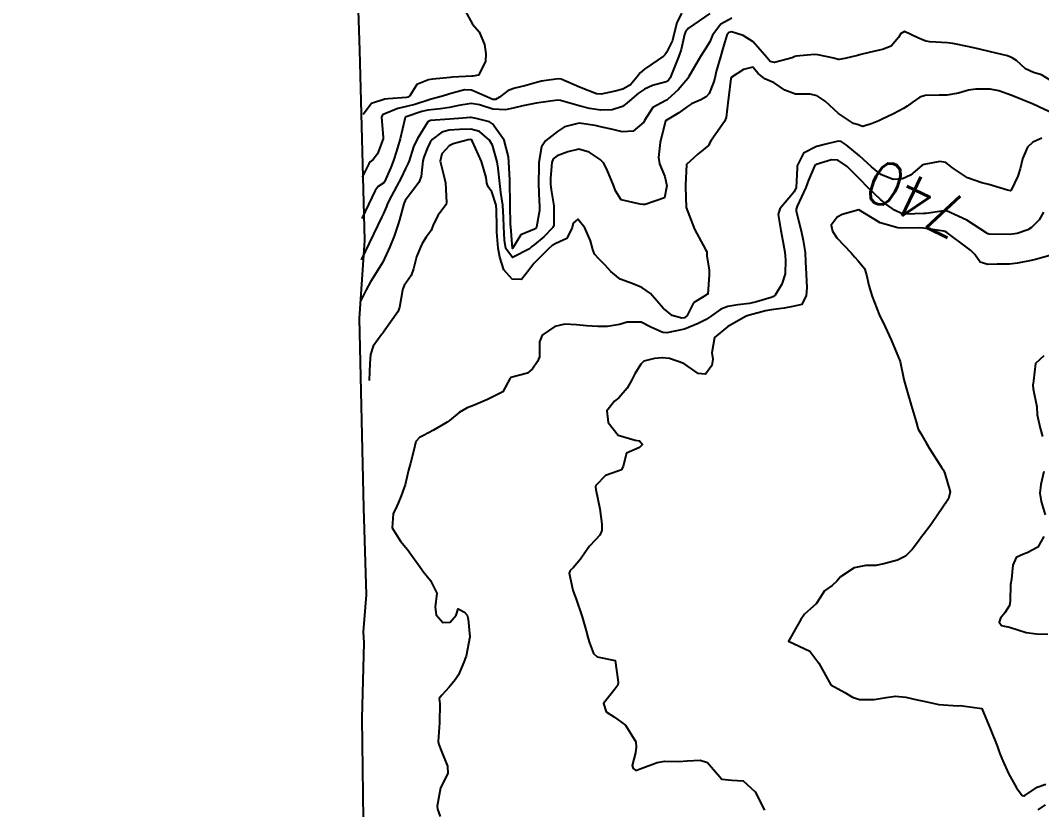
# Model space of a CAD drawing. Header units: metres. Extents: x 318500 to 325275, y 7408834 to 7428799.
# Drawn here: x 323678.6 to 323773.1, y 7421231.5 to 7421304.6 of the extents above; entities that cross this region are included whole.
import ezdxf
from ezdxf.enums import TextEntityAlignment as Align

# ---------------------------------------------------------------- set-up
doc = ezdxf.new("R2010")
doc.units = ezdxf.units.M
doc.header["$MEASUREMENT"] = 0
for name, color, linetype in [('Area', 45, 'Continuous'), ('Cotas', 45, 'Continuous'), ('Curvas de Nivel 1m', 11, 'Continuous'), ('Curvas de Nivel 5m', 15, 'Continuous'), ('Vias Primárias', 230, 'Continuous')]:
    doc.layers.add(name, color=color, linetype=linetype)
doc.styles.add('Style-STANDARD', font='STANDARD.shx')

msp = doc.modelspace()

# ---------------------------------------------------------------- linework, layer by layer
at = {"layer": 'Area'}
msp.add_lwpolyline([(323710.963, 7421167.42), (323710.636, 7421176.924), (323711.014, 7421183.139), (323710.613, 7421190.824), (323710.399, 7421199.044), (323710.55, 7421204.533), (323710.44, 7421221.191), (323710.199, 7421239.956), (323710.378, 7421246.935), (323710.333, 7421247.967), (323710.595, 7421251.391), (323710.351, 7421259.434), (323709.957, 7421276.963), (323710.456, 7421284.183), (323709.972, 7421301.82), (323709.791, 7421307.386)], dxfattribs=at)
at = {"layer": 'Curvas de Nivel 1m', "flags": 128}
for points, elevation in [([(323739.76, 7421305.257), (323739.316, 7421304.352), (323739.049, 7421303.263), (323738.918, 7421302.726), (323738.365, 7421301.614), (323738.232, 7421301.401), (323738.099, 7421301.274), (323736.347, 7421300.044), (323735.918, 7421299.73), (323735.629, 7421299.307), (323735.047, 7421298.595), (323734.323, 7421298.21), (323733.624, 7421298.027), (323732.316, 7421297.751), (323731.892, 7421297.781), (323730.325, 7421298.383), (323728.616, 7421299.117), (323728.336, 7421299.158), (323726.815, 7421298.941), (323726.331, 7421298.825), (323725.248, 7421298.525), (323724.323, 7421298.311), (323723.7, 7421298.086), (323722.927, 7421297.474), (323722.545, 7421297.239), (323722.307, 7421297.248), (323721.741, 7421297.489), (323720.319, 7421298.112), (323719.682, 7421298.157), (323718.314, 7421297.778), (323718.134, 7421297.72), (323717.624, 7421297.547), (323716.586, 7421297.277), (323716.305, 7421297.202), (323715.076, 7421296.801), (323714.295, 7421296.594), (323713.49, 7421296.404), (323712.285, 7421295.927), (323712.089, 7421295.816), (323712, 7421295.623), (323712.155, 7421293.728), (323712.146, 7421293.621), (323711.634, 7421292.231), (323711.204, 7421291.683), (323710.946, 7421291.488), (323710.811, 7421291.3), (323710.21, 7421290.05)], 746), ([(323719.718, 7421305.521), (323720.401, 7421304.238), (323721.025, 7421303.5), (323721.539, 7421302.326), (323721.652, 7421301.491), (323721.622, 7421300.761), (323720.959, 7421299.501), (323720.431, 7421299.416), (323720.339, 7421299.414), (323718.559, 7421299.314), (323718.336, 7421299.296), (323716.755, 7421299.135), (323716.333, 7421299.082), (323715.255, 7421298.647), (323714.604, 7421297.586), (323714.427, 7421297.47), (323714.308, 7421297.446), (323712.597, 7421297.324), (323712.305, 7421297.294), (323711.062, 7421296.869), (323710.28, 7421295.87)], 747), ([(323744.414, 7421304.791), (323743.387, 7421304.224), (323742.625, 7421303.216), (323742.554, 7421303.051), (323742.38, 7421302.578), (323741.851, 7421301.744), (323741.513, 7421301.228), (323740.414, 7421299.313), (323740.37, 7421299.24), (323740.355, 7421299.225), (323740.339, 7421299.204), (323739.445, 7421298.132), (323738.488, 7421297.267), (323738.387, 7421297.191), (323738.308, 7421297.147), (323737.092, 7421296.494), (323736.344, 7421295.299), (323736.279, 7421295.154), (323735.276, 7421294.304), (323734.269, 7421294.246), (323733.403, 7421294.465), (323732.274, 7421294.713), (323731.757, 7421294.839), (323730.277, 7421295.057), (323728.936, 7421294.731), (323728.269, 7421294.3), (323727.184, 7421293.416), (323726.815, 7421292.858), (323726.553, 7421291.425), (323726.539, 7421291.112), (323726.518, 7421289.425), (323726.583, 7421287.823), (323726.617, 7421287.423), (323726.61, 7421286.987), (323726.338, 7421285.427), (323726.263, 7421285.313), (323726.147, 7421285.249), (323724.881, 7421284.707), (323724.131, 7421283.46), (323723.948, 7421285.462), (323723.942, 7421285.673), (323723.912, 7421287.463), (323723.903, 7421287.743), (323723.884, 7421289.463), (323723.881, 7421289.787), (323723.784, 7421291.464), (323723.747, 7421291.955), (323723.352, 7421293.469), (323722.275, 7421295.007), (323721.979, 7421295.186), (323720.75, 7421295.503), (323720.281, 7421295.587), (323720.201, 7421295.592), (323719.524, 7421295.521), (323718.279, 7421295.442), (323716.524, 7421295.311), (323716.276, 7421295.168), (323715.278, 7421293.575), (323714.952, 7421292.877), (323714.537, 7421291.585), (323714.458, 7421291.355), (323714.219, 7421290.853), (323713.805, 7421289.997), (323713.608, 7421289.599), (323712.916, 7421288.338), (323712.552, 7421287.614), (323712.444, 7421287.348), (323712.166, 7421286.708), (323711.984, 7421286.323), (323710.11, 7421282.41)], 744), ([(323774.282, 7421298.791), (323773.085, 7421299.546), (323772.349, 7421299.748), (323771.614, 7421300.092), (323770.754, 7421300.844), (323770.364, 7421301.118), (323769.942, 7421301.279), (323768.372, 7421301.668), (323767.356, 7421301.904), (323766.378, 7421302.121), (323764.859, 7421302.446), (323764.384, 7421302.508), (323762.738, 7421302.593), (323762.385, 7421302.644), (323761.645, 7421302.961), (323760.399, 7421303.557), (323760.042, 7421303.339), (323759.852, 7421302.988), (323759.18, 7421302.196), (323758.373, 7421301.892), (323757.652, 7421301.736), (323756.366, 7421301.409), (323756.062, 7421301.337), (323754.892, 7421301.052), (323754.359, 7421300.957), (323754.261, 7421300.963), (323753.863, 7421301.067), (323752.364, 7421301.385), (323752.055, 7421301.403), (323750.362, 7421301.256), (323750.252, 7421301.222), (323749.995, 7421301.115), (323748.355, 7421300.659), (323747.964, 7421300.754), (323747.648, 7421301.151), (323746.381, 7421302.575), (323745.453, 7421303.179), (323744.395, 7421303.528), (323744.136, 7421303.452), (323743.968, 7421303.196), (323743.589, 7421301.984), (323743.361, 7421301.205), (323742.973, 7421299.837), (323742.83, 7421299.213), (323742.735, 7421298.813), (323742.319, 7421297.817), (323742.04, 7421297.497), (323741.562, 7421297.227), (323740.69, 7421296.851), (323740.301, 7421296.612), (323739.521, 7421296.022), (323738.28, 7421295.27), (323737.769, 7421293.277), (323737.633, 7421291.885), (323737.71, 7421291.278), (323738.213, 7421290.114), (323738.394, 7421289.267), (323738.189, 7421288.146), (323736.404, 7421287.519), (323736.182, 7421287.537), (323735.942, 7421287.543), (323734.186, 7421287.964), (323733.659, 7421288.792), (323733.463, 7421289.331), (323732.908, 7421290.651), (323732.556, 7421291.345), (323732.235, 7421291.694), (323731.223, 7421292.387), (323730.249, 7421292.662), (323729.246, 7421292.389), (323728.239, 7421292.031), (323727.879, 7421291.762), (323727.769, 7421291.407), (323727.646, 7421289.971), (323727.624, 7421289.409), (323727.683, 7421288.896), (323727.94, 7421287.404), (323727.945, 7421285.611), (323727.848, 7421285.405), (323727.019, 7421284.534), (323726.126, 7421283.807), (323725.913, 7421283.643), (323725.703, 7421283.436), (323724.112, 7421282.631), (323723.5, 7421283.466), (323723.374, 7421284.225), (323723.311, 7421285.468), (323723.294, 7421286.337), (323723.215, 7421287.47), (323723.036, 7421288.627), (323722.929, 7421289.473), (323722.795, 7421290.901), (323722.701, 7421291.475), (323722.253, 7421293.032), (323722.002, 7421293.484), (323721.052, 7421294.282), (323720.27, 7421294.497), (323719.213, 7421294.469), (323718.269, 7421294.399), (323717.578, 7421294.236), (323716.693, 7421293.556), (323716.508, 7421293.306), (323716.248, 7421292.776), (323715.894, 7421291.906), (323715.82, 7421291.566), (323715.664, 7421290.112), (323715.448, 7421289.571), (323714.183, 7421287.885), (323714.047, 7421287.592), (323713.654, 7421286.101), (323713.508, 7421285.6), (323713.159, 7421284.58), (323712.776, 7421283.61), (323712.106, 7421282.176), (323710.986, 7421280.36), (323710.566, 7421279.629), (323710.05, 7421278.59)], 743), ([(323774.296, 7421295.89), (323772.31, 7421296.82), (323770.321, 7421297.614), (323769.133, 7421298.056), (323768.33, 7421298.208), (323767.008, 7421298.212), (323766.328, 7421298.099), (323765.411, 7421297.826), (323764.321, 7421297.656), (323763.615, 7421297.643), (323762.32, 7421297.616), (323761.82, 7421297.455), (323761.104, 7421296.968), (323760.651, 7421296.629), (323760.302, 7421296.419), (323759.371, 7421295.916), (323758.286, 7421295.383), (323758.022, 7421295.275), (323757.415, 7421295.019), (323756.552, 7421294.753), (323756.278, 7421294.846), (323756.143, 7421294.896), (323755.675, 7421295.039), (323754.293, 7421295.958), (323753.063, 7421297.079), (323752.318, 7421297.592), (323751.68, 7421297.736), (323750.32, 7421297.752), (323749.325, 7421298.125), (323748.335, 7421298.782), (323747.464, 7421299.153), (323746.851, 7421299.669), (323746.351, 7421300.235), (323745.505, 7421300.022), (323744.341, 7421299.272), (323744.317, 7421299.19), (323744.107, 7421297.399), (323744.084, 7421297.193), (323743.898, 7421295.583), (323743.751, 7421295.198), (323742.491, 7421293.445), (323742.363, 7421293.218), (323742.339, 7421293.139), (323742.257, 7421293.003), (323741.284, 7421292.19), (323740.23, 7421291.24), (323740.12, 7421289.322), (323740.125, 7421289.241), (323740.131, 7421289.173), (323740.18, 7421287.24), (323740.968, 7421285.232), (323741.97, 7421283.374), (323742.076, 7421283.22), (323742.09, 7421283.19), (323742.116, 7421282.78), (323742.322, 7421281.436), (323742.322, 7421281.217), (323742.306, 7421281.008), (323742.182, 7421279.218), (323742.102, 7421279.187), (323742.069, 7421279.177), (323740.872, 7421278.418), (323740.283, 7421277.238), (323740.038, 7421277.041), (323739.796, 7421277.002), (323738.901, 7421277.257), (323738.05, 7421277.92), (323736.886, 7421279.288), (323736.078, 7421279.854), (323735.182, 7421280.21), (323734.089, 7421280.617), (323733.204, 7421281.333), (323732.683, 7421281.918), (323732.111, 7421282.496), (323731.696, 7421282.936), (323731.545, 7421283.359), (323731.33, 7421284.164), (323730.802, 7421285.37), (323730.162, 7421286.156), (323729.731, 7421285.81), (323729.627, 7421285.385), (323729.156, 7421284.368), (323728.128, 7421283.922), (323727.799, 7421283.731), (323727.46, 7421283.41), (323726.106, 7421282.064), (323725.621, 7421281.437), (323724.942, 7421280.592), (323724.087, 7421280.617), (323723.322, 7421281.468), (323722.943, 7421282.64), (323722.789, 7421283.473), (323722.659, 7421284.958), (323722.653, 7421285.475), (323722.646, 7421287.002), (323722.598, 7421287.476), (323722.192, 7421288.694), (323721.874, 7421289.162), (323721.734, 7421289.487), (323721.683, 7421290.013), (323721.253, 7421291.495), (323720.405, 7421293.36), (323720.319, 7421293.509), (323720.29, 7421293.54), (323720.26, 7421293.545), (323720.01, 7421293.514), (323718.638, 7421293.15), (323718.251, 7421292.948), (323717.579, 7421292.207), (323717.429, 7421291.548), (323717.807, 7421289.943), (323717.904, 7421289.543), (323718.019, 7421287.705), (323717.978, 7421287.542), (323717.195, 7421286.519), (323716.733, 7421285.554), (323716.574, 7421285.125), (323716.134, 7421284.512), (323715.762, 7421283.929), (323715.586, 7421283.568), (323715.234, 7421282.696), (323714.95, 7421281.577), (323714.728, 7421280.943), (323714.076, 7421280.014), (323713.957, 7421279.706), (323713.931, 7421279.592), (323713.654, 7421277.988), (323713.494, 7421277.598), (323712.29, 7421275.883), (323712.101, 7421275.619), (323712.018, 7421275.515), (323711.214, 7421274.416), (323710.987, 7421273.637), (323710.92, 7421272.819), (323710.871, 7421272.031), (323710.84, 7421271.24)], 742), ([(323773.12, 7421293.659), (323772.265, 7421293.305), (323771.785, 7421292.827), (323771.328, 7421291.749), (323771.116, 7421290.837), (323770.898, 7421290.161), (323770.266, 7421288.849), (323770.199, 7421288.783), (323769.934, 7421288.853), (323768.208, 7421289.394), (323767.557, 7421289.533), (323766.216, 7421289.987), (323764.827, 7421290.921), (323764.237, 7421291.416), (323763.665, 7421291.509), (323762.234, 7421291.246), (323762.023, 7421291.163), (323761.78, 7421290.957), (323760.947, 7421290.241), (323760.214, 7421289.897), (323759.353, 7421289.853), (323758.22, 7421290.318), (323757.33, 7421291.019), (323756.245, 7421292.033), (323755.012, 7421293.049), (323754.552, 7421293.345), (323754.263, 7421293.376), (323752.992, 7421293.079), (323752.421, 7421292.924), (323752.257, 7421292.886), (323751.063, 7421292.287), (323750.47, 7421291.108), (323750.452, 7421290.882), (323750.375, 7421289.107), (323750.196, 7421288.685), (323748.857, 7421287.13), (323748.702, 7421286.602), (323748.951, 7421285.128), (323749.139, 7421284.121), (323749.318, 7421283.122), (323749.393, 7421282.401), (323749.348, 7421281.121), (323749.06, 7421280.151), (323748.426, 7421279.135), (323748.225, 7421278.981), (323748.067, 7421278.927), (323746.708, 7421278.505), (323746.058, 7421278.374), (323744.979, 7421278.253), (323744.053, 7421278.078), (323743.411, 7421277.838), (323742.533, 7421277.213), (323742.037, 7421276.882), (323741.315, 7421276.51), (323740.027, 7421275.983), (323738.415, 7421275.655), (323738.024, 7421275.687), (323736.914, 7421276.172), (323736.033, 7421276.623), (323734.726, 7421276.62), (323734.031, 7421276.404), (323732.912, 7421276.22), (323732.029, 7421276.22), (323730.967, 7421276.303), (323730.03, 7421276.399), (323728.972, 7421276.449), (323728.028, 7421276.238), (323726.865, 7421275.417), (323726.622, 7421274.81), (323726.604, 7421273.421), (323726.416, 7421272.991), (323725.973, 7421272.318), (323725.492, 7421271.913), (323723.961, 7421271.507), (323723.929, 7421271.492), (323723.912, 7421271.46), (323723.228, 7421270.187), (323721.94, 7421269.522), (323721.815, 7421269.482), (323720.51, 7421268.923), (323719.928, 7421268.694), (323719.175, 7421268.267), (323718.276, 7421267.535), (323718.069, 7421267.376), (323717.906, 7421267.288), (323716.804, 7421266.644), (323715.889, 7421266.147), (323715.493, 7421265.959), (323715.183, 7421265.57), (323714.944, 7421264.647), (323714.67, 7421263.578), (323714.494, 7421262.936), (323714.171, 7421261.585), (323714.1, 7421261.312), (323713.814, 7421260.539), (323713.537, 7421259.861), (323713.418, 7421259.596), (323713.079, 7421258.887), (323712.965, 7421257.602), (323713.761, 7421256.342), (323714.402, 7421255.58), (323715.723, 7421253.727), (323715.848, 7421253.559), (323716.537, 7421252.726), (323717.101, 7421251.546), (323716.962, 7421250.26), (323717.048, 7421249.539), (323717.66, 7421248.842), (323718.332, 7421248.851), (323718.893, 7421249.518), (323719.095, 7421250.103), (323719.674, 7421249.796), (323719.93, 7421249.506), (323720.027, 7421249.142), (323720.18, 7421247.502), (323719.825, 7421245.71), (323719.745, 7421245.508), (323719.713, 7421245.414), (323719.615, 7421245.16), (323719.126, 7421243.986), (323718.812, 7421243.518), (323718.248, 7421242.855), (323717.568, 7421242.093), (323717.316, 7421241.781), (323717.37, 7421241.533), (323717.399, 7421241.373), (323717.35, 7421239.533), (323717.246, 7421237.802), (323717.283, 7421237.533), (323717.502, 7421236.973), (323718.091, 7421235.524), (323718.139, 7421234.858), (323717.46, 7421233.53), (323717.141, 7421231.827), (323717.172, 7421231.534), (323717.42, 7421230.864)], 741), ([(323773.866, 7421282.794), (323772.513, 7421282.426), (323772.123, 7421282.338), (323770.865, 7421282.093), (323770.117, 7421282.014), (323768.972, 7421282.007), (323768.117, 7421281.985), (323767.413, 7421282.174), (323766.917, 7421282.888), (323766.52, 7421283.288), (323766.13, 7421283.564), (323764.328, 7421284.927), (323764.151, 7421285.021), (323764.037, 7421285.046), (323762.156, 7421285.349), (323761.748, 7421285.364), (323760.155, 7421285.329), (323759.782, 7421285.359), (323758.162, 7421285.836), (323756.18, 7421287.03), (323754.623, 7421286.604), (323754.17, 7421286.364), (323753.619, 7421285.605), (323753.74, 7421285.064), (323754.141, 7421284.454), (323755.454, 7421283.04), (323755.773, 7421282.691), (323756.113, 7421282.308), (323756.688, 7421281.604), (323756.892, 7421281.018), (323757.084, 7421280.016), (323757.411, 7421279.01), (323758.045, 7421277.355), (323758.208, 7421276.998), (323758.415, 7421276.617), (323759.176, 7421274.988), (323759.99, 7421272.98), (323760.339, 7421271.34), (323760.425, 7421270.973), (323760.604, 7421270.327), (323761.025, 7421268.964), (323761.481, 7421267.392), (323761.595, 7421266.955), (323761.676, 7421266.722), (323761.904, 7421266.32), (323762.417, 7421265.464), (323762.723, 7421264.938), (323763.863, 7421263.15), (323764.011, 7421262.918), (323764.142, 7421262.631), (323764.639, 7421260.912), (323764.471, 7421260.266), (323763.814, 7421259.307), (323763.557, 7421258.924), (323762.85, 7421257.879), (323762.132, 7421256.945), (323761.971, 7421256.753), (323761.773, 7421256.49), (323761.12, 7421255.599), (323760.482, 7421254.969), (323759.746, 7421254.599), (323758.479, 7421254.256), (323757.741, 7421254.113), (323756.828, 7421254.101), (323755.739, 7421253.893), (323754.474, 7421253.049), (323754.132, 7421252.645), (323753.718, 7421252.261), (323753.009, 7421251.769), (323752.556, 7421251.071), (323752.209, 7421250.558), (323751.685, 7421250.08), (323751.155, 7421249.61), (323750.792, 7421249.093), (323749.65, 7421247.11), (323751.636, 7421246.166), (323752.463, 7421245.072), (323753.59, 7421243.06), (323754.883, 7421242.34), (323755.579, 7421241.921), (323756.246, 7421241.69), (323757.577, 7421241.683), (323758.69, 7421241.877), (323759.58, 7421241.997), (323760.512, 7421241.899), (323761.577, 7421241.663), (323762.193, 7421241.558), (323763.573, 7421241.221), (323765.348, 7421241.126), (323765.572, 7421241.128), (323765.782, 7421241.107), (323767.57, 7421240.87), (323768.404, 7421238.857), (323768.965, 7421237.402), (323769.15, 7421236.845), (323769.256, 7421236.593), (323769.502, 7421236.012), (323770.035, 7421234.835), (323770.778, 7421233.52), (323771.288, 7421232.822), (323771.46, 7421232.788), (323771.487, 7421232.792), (323771.551, 7421232.819), (323772.68, 7421233.594), (323773.476, 7421233.86)], 739), ([(323773.293, 7421273.509), (323772.529, 7421272.812), (323772.351, 7421271.191), (323772.281, 7421270.815), (323772.316, 7421270.464), (323772.662, 7421268.809), (323772.679, 7421268.059), (323772.945, 7421266.804), (323773.158, 7421266.056)], 738), ([(323773.297, 7421262.798), (323773.033, 7421261.611), (323772.94, 7421260.803), (323773.041, 7421260.02), (323773.413, 7421258.796)], 738), ([(323773.293, 7421256.797), (323772.755, 7421255.815), (323771.757, 7421255.265), (323771.411, 7421255.168), (323770.735, 7421254.83), (323770.442, 7421254.134), (323770.316, 7421252.834), (323770.223, 7421252.335), (323770.18, 7421250.835), (323770.115, 7421250.414), (323769.683, 7421249.731), (323769.293, 7421249.229), (323769.173, 7421248.847), (323769.38, 7421248.557), (323769.666, 7421248.484), (323770.118, 7421248.383), (323771.661, 7421247.905), (323772.621, 7421247.767), (323773.659, 7421247.736)], 738)]:
    msp.add_lwpolyline(points, dxfattribs=dict(at, elevation=elevation))
at = {"layer": 'Curvas de Nivel 5m', "flags": 128}
for points, elevation in [([(323742.377, 7421305.221), (323740.399, 7421303.852), (323740.128, 7421303.518), (323740.041, 7421303.253), (323739.743, 7421301.876), (323739.519, 7421301.253), (323738.952, 7421299.867), (323738.718, 7421299.264), (323738.568, 7421299.035), (323738.334, 7421298.888), (323737.074, 7421298.544), (323736.324, 7421298.22), (323735.787, 7421297.836), (323735.15, 7421297.312), (323734.714, 7421296.906), (323734.299, 7421296.608), (323733.34, 7421296.289), (323732.294, 7421296.269), (323731.232, 7421296.43), (323730.299, 7421296.652), (323728.561, 7421297.142), (323728.307, 7421297.174), (323726.75, 7421296.977), (323726.302, 7421296.9), (323725.083, 7421296.664), (323724.295, 7421296.48), (323723.48, 7421296.28), (323722.293, 7421296.346), (323721.057, 7421296.74), (323720.3, 7421296.869), (323719.144, 7421296.681), (323718.295, 7421296.516), (323717.447, 7421296.394), (323716.29, 7421296.257), (323715.733, 7421296.124), (323714.281, 7421295.639), (323714.244, 7421295.627), (323714.193, 7421295.591), (323714.157, 7421295.47), (323713.726, 7421293.598), (323713.376, 7421292.47), (323713.103, 7421291.607), (323712.864, 7421290.966), (323712.271, 7421289.619), (323712.199, 7421289.53), (323711.675, 7421289.203), (323711.396, 7421288.819), (323710.16, 7421286.23)], 745), ([(323773.259, 7421286.804), (323772.858, 7421286.122), (323772.158, 7421285.384), (323771.809, 7421285.171), (323770.815, 7421284.84), (323770.149, 7421284.749), (323768.232, 7421284.787), (323768.149, 7421284.801), (323768.102, 7421284.823), (323768.031, 7421284.872), (323766.168, 7421286.071), (323764.281, 7421286.928), (323764.209, 7421286.958), (323764.18, 7421286.96), (323764.155, 7421286.955), (323764.027, 7421286.932), (323762.417, 7421286.707), (323762.176, 7421286.695), (323760.516, 7421286.633), (323760.175, 7421286.673), (323759.462, 7421286.991), (323758.719, 7421287.536), (323758.19, 7421287.984), (323757.112, 7421289.021), (323756.214, 7421289.933), (323755.086, 7421291.047), (323754.238, 7421291.62), (323753.652, 7421291.656), (323752.232, 7421291.228), (323752.144, 7421291.179), (323752.082, 7421291.091), (323751.527, 7421289.774), (323751.277, 7421289.094), (323750.461, 7421287.385), (323750.358, 7421287.107), (323750.386, 7421286.897), (323750.836, 7421285.1), (323751.031, 7421284.202), (323751.203, 7421283.094), (323751.248, 7421282.23), (323751.302, 7421281.092), (323751.361, 7421279.81), (323751.311, 7421279.091), (323750.886, 7421278.269), (323750.054, 7421278.07), (323749.252, 7421277.922), (323748.049, 7421277.764), (323747.519, 7421277.674), (323746.042, 7421277.291), (323745.94, 7421277.263), (323745.677, 7421277.165), (323744.03, 7421276.19), (323742.798, 7421275.208), (323742.568, 7421273.781), (323742.669, 7421273.21), (323742.568, 7421272.625), (323741.969, 7421271.804), (323741.311, 7421271.886), (323739.984, 7421272.813), (323738.637, 7421273.26), (323737.991, 7421273.332), (323737.925, 7421273.337), (323737.273, 7421273.281), (323736.26, 7421273.022), (323735.982, 7421272.755), (323735.435, 7421271.838), (323735.172, 7421271.308), (323734.738, 7421270.526), (323733.943, 7421269.615), (323733.571, 7421269.326), (323732.853, 7421268.409), (323732.97, 7421267.334), (323733.893, 7421266.156), (323735.474, 7421265.716), (323735.885, 7421265.64), (323736.146, 7421265.296), (323735.877, 7421265.036), (323734.679, 7421264.505), (323734.346, 7421263.315), (323734.199, 7421262.972), (323733.853, 7421262.826), (323732.739, 7421262.444), (323731.832, 7421261.501), (323731.79, 7421261.391), (323731.79, 7421261.351), (323731.827, 7421261.138), (323732.193, 7421259.344), (323732.377, 7421257.932), (323732.37, 7421257.341), (323732.212, 7421256.905), (323731.766, 7421256.44), (323731.236, 7421255.879), (323730.87, 7421255.363), (323730.425, 7421254.684), (323729.728, 7421253.892), (323729.466, 7421253.64), (323729.352, 7421253.384), (323729.705, 7421251.834), (323729.819, 7421251.496), (323729.866, 7421251.378), (323729.98, 7421251.091), (323730.577, 7421249.366), (323730.947, 7421248.064), (323731.113, 7421247.358), (323731.229, 7421246.949), (323731.626, 7421245.957), (323731.941, 7421245.663), (323733.62, 7421245.32), (323733.891, 7421243.317), (323733.867, 7421243.038), (323733.583, 7421242.653), (323732.553, 7421241.335), (323732.795, 7421240.568), (323733.551, 7421240.071), (323734.582, 7421239.31), (323735.517, 7421237.786), (323735.569, 7421237.299), (323735.505, 7421236.764), (323735.199, 7421235.597), (323735.3, 7421235.302), (323735.488, 7421235.16), (323735.63, 7421235.156), (323735.926, 7421235.293), (323737.496, 7421235.879), (323738.217, 7421235.979), (323739.497, 7421235.97), (323740.284, 7421236.018), (323741.499, 7421236.086), (323742.155, 7421235.869), (323742.718, 7421235.202), (323743.477, 7421234.333), (323744.424, 7421234.228), (323745.475, 7421234.17), (323746.589, 7421233.149), (323747.435, 7421231.459)], 740), ([(323772.757, 7421231.484), (323773.447, 7421231.932)], 740)]:
    msp.add_lwpolyline(points, dxfattribs=dict(at, elevation=elevation))
at = {"layer": 'Vias Primárias'}
for points in [[(323715.644, 7420145.548, 0), (323709.04, 7420132.939)], [(323831.088, 7420001.787, 0), (323833.844, 7420008.443, 0.220888)], [(323205.069, 7420933.766, 0), (323207.298, 7420931.929, 0.020742), (323210.311, 7420929.649), (323213.335, 7420928.865), (323214.564, 7420929.479), (323216.061, 7420926.782), (323213.869, 7420925.313), (323213.871, 7420924.556), (323218.068, 7420917.639), (323222.108, 7420910.972), (323227.38, 7420903.131), (323230.217, 7420898.982, 0.38291), (323236.446, 7420897.46), (323249.502, 7420903.926), (323257.59, 7420907.836)]]:
    msp.add_lwpolyline(points, format="xyb", dxfattribs=at)

# ---------------------------------------------------------------- texts
at = {"layer": 'Cotas', "style": 'Style-STANDARD'}
msp.add_text('740', height=4, rotation=154.30809, dxfattribs=at).set_placement((323761.459, 7421288.069, 740), align=Align.MIDDLE_CENTER)

doc.saveas('drawing.dxf')
